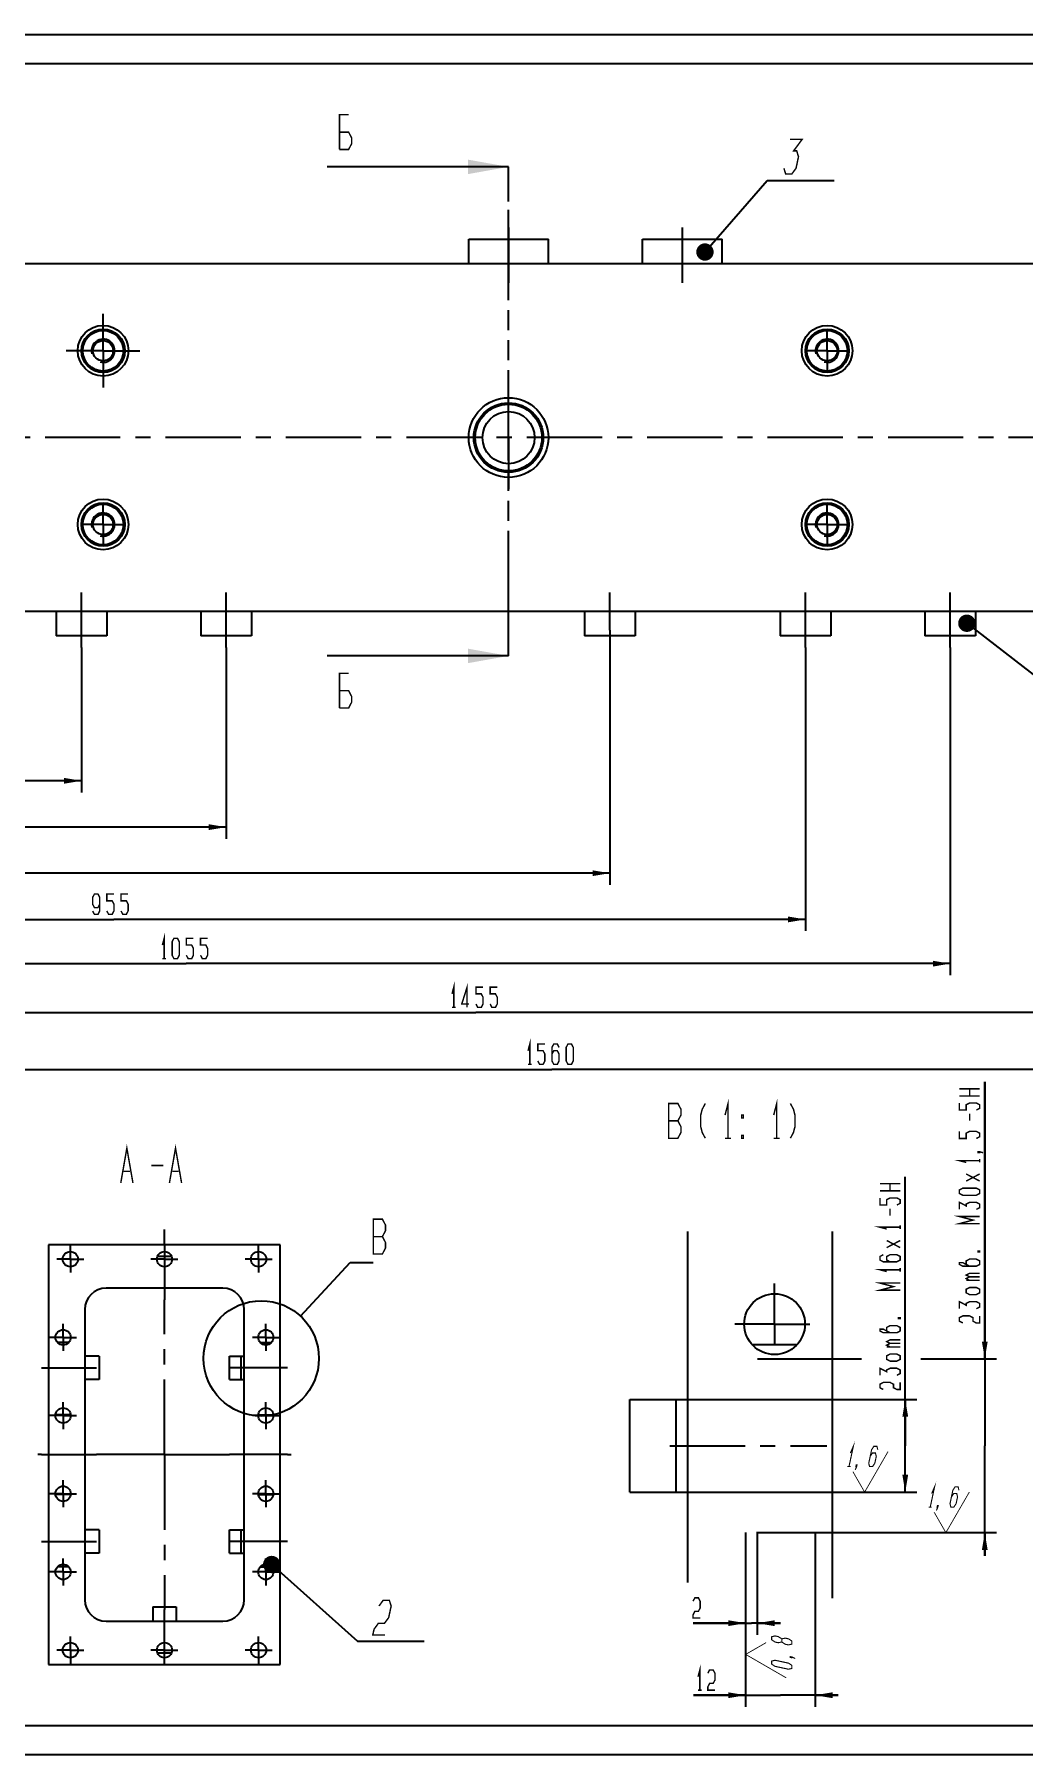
# Model space of a CAD drawing. Header units: millimetres. Extents: x 0 to 630, y 0 to 297.
# Drawn here: x 153 to 323.8, y 0 to 297 of the extents above; entities that cross this region are included whole.
import ezdxf

# ---------------------------------------------------------------- set-up
doc = ezdxf.new("R2010")
doc.units = ezdxf.units.MM
doc.header["$LTSCALE"] = 34.65
doc.linetypes.add('CENTER', pattern=[0.6, 0.375, -0.075, 0.075, -0.075])
doc.linetypes.add('PHANTOM', pattern=[0.8, 0.45, -0.05, 0.1, -0.05, 0.1, -0.05])
doc.layers.get('0').update_dxf_attribs({"linetype": 'CONTINUOUS'})
for name, color, linetype in [('ALL_AXIS', 7, 'CONTINUOUS'), ('ALL_DIMENSIONS', 7, 'CONTINUOUS'), ('ALL_SURF_FIN', 7, 'CONTINUOUS'), ('DEFAULT_3', 7, 'PHANTOM')]:
    doc.layers.add(name, color=color, linetype=linetype)
doc.styles.get("Standard").update_dxf_attribs({"font": 'txt', "width": 0.7})
doc.dimstyles.new('DIMSTYLE_10', dxfattribs={"dimtxt": 3.5, "dimasz": 3, "dimexe": 0.18, "dimexo": 0.0625, "dimgap": 0.09, "dimtad": 1, "dimdec": 5, "dimlfac": 4, "dimdsep": 46, "dimtxsty": 'STANDARD', "dimblk": '_FILLED', "dimblk1": '_FILLED', "dimblk2": '_FILLED', "dimcen": 0.09, "dimadec": 0, "dimazin": 0, "dimtp": 0.8, "dimtm": 0.8, "dimtfac": 1, "dimtdec": 5, "dimtofl": 0, "dimtmove": 0, "dimatfit": 3, "dimldrblk": '_FILLED', "dimfxl": 1, "dimtolj": 1, "dimarcsym": 0})
doc.dimstyles.new('DIMSTYLE_2', dxfattribs={"dimtxt": 3.5, "dimasz": 3, "dimexe": 0.18, "dimexo": 0.0625, "dimgap": 0.09, "dimtad": 1, "dimdsep": 46, "dimtxsty": 'STANDARD', "dimblk": '_FILLED', "dimblk1": '_FILLED', "dimblk2": '_FILLED', "dimcen": 0.09, "dimadec": 0, "dimazin": 0, "dimtp": 0.2, "dimtm": 0.2, "dimtfac": 1, "dimtofl": 0, "dimtmove": 0, "dimatfit": 3, "dimldrblk": '_FILLED', "dimfxl": 1, "dimtolj": 1, "dimarcsym": 0})
doc.dimstyles.new('DIMSTYLE_3', dxfattribs={"dimtxt": 3.5, "dimasz": 3, "dimexe": 0.18, "dimexo": 0.0625, "dimgap": 0.09, "dimtad": 1, "dimdsep": 46, "dimtxsty": 'STANDARD', "dimblk": '_FILLED', "dimblk1": '_FILLED', "dimblk2": '_FILLED', "dimcen": 0.09, "dimadec": 0, "dimazin": 0, "dimtp": 0.1, "dimtm": 0.1, "dimtfac": 1, "dimtofl": 0, "dimtmove": 0, "dimatfit": 3, "dimldrblk": '_FILLED', "dimfxl": 1, "dimtolj": 1, "dimarcsym": 0})
doc.dimstyles.new('DIMSTYLE_4', dxfattribs={"dimtxt": 3.5, "dimasz": 3, "dimexe": 0.18, "dimexo": 0.0625, "dimgap": 0.09, "dimtad": 1, "dimdec": 5, "dimdsep": 46, "dimtxsty": 'STANDARD', "dimblk": '_FILLED', "dimblk1": '_FILLED', "dimblk2": '_FILLED', "dimcen": 0.09, "dimadec": 0, "dimazin": 0, "dimtp": 0.2, "dimtm": 0.2, "dimtfac": 1, "dimtdec": 5, "dimtofl": 0, "dimtmove": 0, "dimatfit": 3, "dimldrblk": '_FILLED', "dimfxl": 1, "dimtolj": 1, "dimarcsym": 0})
doc.dimstyles.new('DIMSTYLE_5', dxfattribs={"dimtxt": 3.5, "dimasz": 3, "dimexe": 0.18, "dimexo": 0.0625, "dimgap": 0.09, "dimtad": 1, "dimdec": 5, "dimlfac": 4, "dimdsep": 46, "dimtxsty": 'STANDARD', "dimblk": '_FILLED', "dimblk1": '_FILLED', "dimblk2": '_FILLED', "dimcen": 0.09, "dimadec": 0, "dimazin": 0, "dimtp": 1.2, "dimtm": 1.2, "dimtfac": 1, "dimtdec": 5, "dimtofl": 0, "dimtmove": 0, "dimatfit": 3, "dimldrblk": '_FILLED', "dimfxl": 1, "dimtolj": 1, "dimarcsym": 0})
doc.dimstyles.get("Standard").update_dxf_attribs({"dimtxt": 3.5, "dimasz": 3, "dimexe": 0.18, "dimexo": 0.0625, "dimgap": 0.09, "dimtad": 1, "dimdec": 5, "dimdsep": 46, "dimtxsty": 'STANDARD', "dimblk": '_FILLED', "dimblk1": '_FILLED', "dimblk2": '_FILLED', "dimcen": 0.09, "dimadec": 0, "dimazin": 0, "dimtol": 1, "dimtp": 1e-05, "dimtm": 1e-05, "dimtfac": 1, "dimtdec": 5, "dimtofl": 0, "dimtmove": 0, "dimatfit": 3, "dimldrblk": '_FILLED', "dimfxl": 1, "dimtolj": 1, "dimarcsym": 0})

# ---------------------------------------------------------------- blocks, each defined once
blk = doc.blocks.new('_FILLED')
at = {"color": 0, "linetype": 'BYBLOCK'}
blk.add_solid([(0, 0), (-1, 0.167), (-1, -0.167)], dxfattribs=at)
blk = doc.blocks.new('*D1')
at = {"layer": 'ALL_DIMENSIONS', "color": 2, "linetype": 'CONTINUOUS'}
for p, q in [((317.08, 68.32), (317.08, 116.17)), ((317.08, 116.17), (317.08, 53.32)), ((277.86, 68.32), (295.81, 68.32)), ((306.02, 68.32), (319.08, 68.32)), ((317.08, 34.32), (317.08, 53.32)), ((277.65, 38.32), (319.08, 38.32)), ((317.08, 38.32), (317.08, 34.32))]:
    blk.add_line(p, q, dxfattribs=at)
at = {"layer": 'ALL_DIMENSIONS', "color": 2, "linetype": 'CONTINUOUS', "xscale": 3, "yscale": 3, "zscale": 3}
for p, rotation in [((317.08, 68.32), 270), ((317.08, 38.32), 90)]:
    blk.add_blockref('_FILLED', p, dxfattribs=dict(at, rotation=rotation))
blk = doc.blocks.new('SF4_BL2', base_point=(310.9, 42.27))
at = {"layer": 'ALL_SURF_FIN', "color": 2, "linetype": 'CONTINUOUS'}
for points, const_width in [([(307.9, 45.06), (308.41, 46.23), (307.66, 42.73)], 0.194), ([(310.36, 38.32), (314.41, 45.33)], 0.146), ([(312.61, 45.64), (312.47, 46.23), (311.95, 46.23), (311.56, 45.64), (311.07, 43.31), (311.21, 42.73), (311.73, 42.73), (312.12, 43.31), (312.37, 44.48), (312.23, 45.06), (311.7, 45.06), (311.32, 44.48)], 0.194), ([(307.4, 42.73), (307.92, 42.73)], 0.194), ([(310.36, 38.32), (308.33, 41.85)], 0.146), ([(308.97, 42.73), (308.84, 42.73), (308.91, 43.02), (309.04, 43.02), (308.97, 42.73), (308.72, 42.14)], 0.194)]:
    blk.add_lwpolyline(points, dxfattribs=dict(at, const_width=const_width))
blk = doc.blocks.new('*D2')
at = {"layer": 'ALL_DIMENSIONS', "color": 2, "linetype": 'CONTINUOUS'}
for p, q in [((275.79, 38.32), (275.79, 8.25)), ((287.79, 38.32), (287.79, 8.25)), ((275.79, 10.25), (266.82, 10.25)), ((266.82, 10.25), (281.79, 10.25)), ((291.79, 10.25), (281.79, 10.25)), ((287.79, 10.25), (291.79, 10.25))]:
    blk.add_line(p, q, dxfattribs=at)
at = {"layer": 'ALL_DIMENSIONS', "color": 2, "linetype": 'CONTINUOUS', "xscale": 3, "yscale": 3, "zscale": 3}
blk.add_blockref('_FILLED', (275.79, 10.25), dxfattribs=at)
at = {"layer": 'ALL_DIMENSIONS', "color": 2, "linetype": 'CONTINUOUS', "xscale": 3, "yscale": 3, "zscale": 3, "rotation": 180}
blk.add_blockref('_FILLED', (287.79, 10.25), dxfattribs=at)
blk = doc.blocks.new('SF5_BL3', base_point=(280.07, 16.87))
at = {"layer": 'ALL_SURF_FIN', "color": 2, "linetype": 'CONTINUOUS'}
for points, const_width in [([(275.79, 17.3), (279.32, 19.33)], 0.146), ([(282.03, 19.98), (281.44, 20.36), (280.86, 20.49), (280.28, 20.35), (280.28, 19.82), (280.86, 19.44), (281.44, 19.31), (282.03, 19.45)], 0.194), ([(283.78, 19.08), (283.78, 19.6), (283.19, 19.99), (282.61, 20.11), (282.03, 19.98), (282.03, 19.45), (282.61, 19.06), (283.19, 18.94), (283.78, 19.08)], 0.194), ([(275.79, 17.3), (282.8, 13.25)], 0.146), ([(283.78, 14.88), (283.19, 14.74), (280.86, 15.24), (280.28, 15.62), (280.28, 16.15), (280.86, 16.29), (283.19, 15.79), (283.78, 15.4), (283.78, 14.88)], 0.194), ([(283.78, 16.85), (283.78, 16.72), (283.48, 16.78), (283.48, 16.91), (283.78, 16.85), (284.36, 16.59)], 0.194)]:
    blk.add_lwpolyline(points, dxfattribs=dict(at, const_width=const_width))
blk = doc.blocks.new('*D3')
at = {"layer": 'ALL_DIMENSIONS', "color": 2, "linetype": 'CONTINUOUS'}
for p, q in [((275.79, 38.32), (275.79, 20.69)), ((277.79, 38.32), (277.79, 20.69)), ((275.79, 22.69), (266.72, 22.69)), ((266.72, 22.69), (276.79, 22.69)), ((281.79, 22.69), (276.79, 22.69)), ((277.79, 22.69), (281.79, 22.69))]:
    blk.add_line(p, q, dxfattribs=at)
at = {"layer": 'ALL_DIMENSIONS', "color": 2, "linetype": 'CONTINUOUS', "xscale": 3, "yscale": 3, "zscale": 3}
blk.add_blockref('_FILLED', (275.79, 22.69), dxfattribs=at)
at = {"layer": 'ALL_DIMENSIONS', "color": 2, "linetype": 'CONTINUOUS', "xscale": 3, "yscale": 3, "zscale": 3, "rotation": 180}
blk.add_blockref('_FILLED', (277.79, 22.69), dxfattribs=at)
blk = doc.blocks.new('*D4')
at = {"layer": 'ALL_DIMENSIONS', "color": 2, "linetype": 'CONTINUOUS'}
for p, q in [((303.35, 53.32), (303.35, 99.78)), ((265.49, 61.32), (305.35, 61.32)), ((303.35, 61.32), (303.35, 53.32)), ((303.35, 45.32), (303.35, 53.32)), ((265.75, 45.32), (305.35, 45.32))]:
    blk.add_line(p, q, dxfattribs=at)
at = {"layer": 'ALL_DIMENSIONS', "color": 2, "linetype": 'CONTINUOUS', "xscale": 3, "yscale": 3, "zscale": 3}
for p, rotation in [((303.35, 61.32), 90), ((303.35, 45.32), 270)]:
    blk.add_blockref('_FILLED', p, dxfattribs=dict(at, rotation=rotation))
blk = doc.blocks.new('SF3_BL4', base_point=(296.89, 49.27))
at = {"layer": 'ALL_SURF_FIN', "color": 2, "linetype": 'CONTINUOUS'}
for points, const_width in [([(293.88, 52.06), (294.39, 53.23), (293.64, 49.73)], 0.194), ([(296.34, 45.32), (300.39, 52.33)], 0.146), ([(298.6, 52.64), (298.46, 53.23), (297.93, 53.23), (297.55, 52.64), (297.05, 50.31), (297.19, 49.73), (297.71, 49.73), (298.1, 50.31), (298.35, 51.48), (298.21, 52.06), (297.68, 52.06), (297.3, 51.48)], 0.194), ([(293.38, 49.73), (293.91, 49.73)], 0.194), ([(296.34, 45.32), (294.31, 48.85)], 0.146), ([(294.96, 49.73), (294.83, 49.73), (294.89, 50.02), (295.02, 50.02), (294.96, 49.73), (294.7, 49.14)], 0.194)]:
    blk.add_lwpolyline(points, dxfattribs=dict(at, const_width=const_width))
blk = doc.blocks.new('*D5')
at = {"layer": 'ALL_DIMENSIONS', "color": 2, "linetype": 'CONTINUOUS'}
for p, q in [((47.36, 191.13), (47.36, 116.31)), ((437.36, 191.13), (437.36, 116.31)), ((47.36, 118.31), (242.36, 118.31)), ((437.36, 118.31), (242.36, 118.31))]:
    blk.add_line(p, q, dxfattribs=at)
at = {"layer": 'ALL_DIMENSIONS', "color": 2, "linetype": 'CONTINUOUS', "xscale": 3, "yscale": 3, "zscale": 3, "rotation": 180}
blk.add_blockref('_FILLED', (47.36, 118.31), dxfattribs=at)
at = {"layer": 'ALL_DIMENSIONS', "color": 2, "linetype": 'CONTINUOUS', "xscale": 3, "yscale": 3, "zscale": 3}
blk.add_blockref('_FILLED', (437.36, 118.31), dxfattribs=at)
blk = doc.blocks.new('*D17')
at = {"layer": 'ALL_DIMENSIONS', "color": 2, "linetype": 'CONTINUOUS'}
for p, q in [((47.36, 191.13), (47.36, 166.13)), ((161.11, 191.13), (161.11, 166.13)), ((47.36, 168.13), (104.23, 168.13)), ((161.11, 168.13), (104.23, 168.13))]:
    blk.add_line(p, q, dxfattribs=at)
at = {"layer": 'ALL_DIMENSIONS', "color": 2, "linetype": 'CONTINUOUS', "xscale": 3, "yscale": 3, "zscale": 3, "rotation": 180}
blk.add_blockref('_FILLED', (47.36, 168.13), dxfattribs=at)
at = {"layer": 'ALL_DIMENSIONS', "color": 2, "linetype": 'CONTINUOUS', "xscale": 3, "yscale": 3, "zscale": 3}
blk.add_blockref('_FILLED', (161.11, 168.13), dxfattribs=at)
blk = doc.blocks.new('*D18')
at = {"layer": 'ALL_DIMENSIONS', "color": 2, "linetype": 'CONTINUOUS'}
for p, q in [((47.36, 191.13), (47.36, 158.13)), ((186.11, 191.13), (186.11, 158.13)), ((47.36, 160.13), (116.73, 160.13)), ((186.11, 160.13), (116.73, 160.13))]:
    blk.add_line(p, q, dxfattribs=at)
at = {"layer": 'ALL_DIMENSIONS', "color": 2, "linetype": 'CONTINUOUS', "xscale": 3, "yscale": 3, "zscale": 3, "rotation": 180}
blk.add_blockref('_FILLED', (47.36, 160.13), dxfattribs=at)
at = {"layer": 'ALL_DIMENSIONS', "color": 2, "linetype": 'CONTINUOUS', "xscale": 3, "yscale": 3, "zscale": 3}
blk.add_blockref('_FILLED', (186.11, 160.13), dxfattribs=at)
blk = doc.blocks.new('*D20')
at = {"layer": 'ALL_DIMENSIONS', "color": 2, "linetype": 'CONTINUOUS'}
for p, q in [((252.36, 194.13), (252.36, 150.18)), ((47.36, 191.13), (47.36, 150.18)), ((47.36, 152.18), (149.86, 152.18)), ((252.36, 152.18), (149.86, 152.18))]:
    blk.add_line(p, q, dxfattribs=at)
at = {"layer": 'ALL_DIMENSIONS', "color": 2, "linetype": 'CONTINUOUS', "xscale": 3, "yscale": 3, "zscale": 3, "rotation": 180}
blk.add_blockref('_FILLED', (47.36, 152.18), dxfattribs=at)
at = {"layer": 'ALL_DIMENSIONS', "color": 2, "linetype": 'CONTINUOUS', "xscale": 3, "yscale": 3, "zscale": 3}
blk.add_blockref('_FILLED', (252.36, 152.18), dxfattribs=at)
blk = doc.blocks.new('*D21')
at = {"layer": 'ALL_DIMENSIONS', "color": 2, "linetype": 'CONTINUOUS'}
for p, q in [((47.36, 191.13), (47.36, 142.2)), ((286.11, 191.13), (286.11, 142.2)), ((47.36, 144.2), (166.73, 144.2)), ((286.11, 144.2), (166.73, 144.2))]:
    blk.add_line(p, q, dxfattribs=at)
at = {"layer": 'ALL_DIMENSIONS', "color": 2, "linetype": 'CONTINUOUS', "xscale": 3, "yscale": 3, "zscale": 3, "rotation": 180}
blk.add_blockref('_FILLED', (47.36, 144.2), dxfattribs=at)
at = {"layer": 'ALL_DIMENSIONS', "color": 2, "linetype": 'CONTINUOUS', "xscale": 3, "yscale": 3, "zscale": 3}
blk.add_blockref('_FILLED', (286.11, 144.2), dxfattribs=at)
blk = doc.blocks.new('*D22')
at = {"layer": 'ALL_DIMENSIONS', "color": 2, "linetype": 'CONTINUOUS'}
for p, q in [((47.36, 191.13), (47.36, 134.56)), ((311.11, 191.13), (311.11, 134.56)), ((47.36, 136.56), (179.23, 136.56)), ((311.11, 136.56), (179.23, 136.56))]:
    blk.add_line(p, q, dxfattribs=at)
at = {"layer": 'ALL_DIMENSIONS', "color": 2, "linetype": 'CONTINUOUS', "xscale": 3, "yscale": 3, "zscale": 3, "rotation": 180}
blk.add_blockref('_FILLED', (47.36, 136.56), dxfattribs=at)
at = {"layer": 'ALL_DIMENSIONS', "color": 2, "linetype": 'CONTINUOUS', "xscale": 3, "yscale": 3, "zscale": 3}
blk.add_blockref('_FILLED', (311.11, 136.56), dxfattribs=at)
blk = doc.blocks.new('*D23')
at = {"layer": 'ALL_DIMENSIONS', "color": 2, "linetype": 'CONTINUOUS'}
for p, q in [((47.36, 191.13), (47.36, 126.13)), ((411.11, 191.13), (411.11, 126.13)), ((47.36, 128.13), (229.23, 128.13)), ((411.11, 128.13), (229.23, 128.13))]:
    blk.add_line(p, q, dxfattribs=at)
at = {"layer": 'ALL_DIMENSIONS', "color": 2, "linetype": 'CONTINUOUS', "xscale": 3, "yscale": 3, "zscale": 3, "rotation": 180}
blk.add_blockref('_FILLED', (47.36, 128.13), dxfattribs=at)
at = {"layer": 'ALL_DIMENSIONS', "color": 2, "linetype": 'CONTINUOUS', "xscale": 3, "yscale": 3, "zscale": 3}
blk.add_blockref('_FILLED', (411.11, 128.13), dxfattribs=at)
blk = doc.blocks.new('BALLOON2001_BL12', base_point=(285.3, 275.34))
at = {"color": 2, "linetype": 'CONTINUOUS'}
blk.add_line((279.53, 271.8), (291.06, 271.8), dxfattribs=at)
at = {"color": 2, "linetype": 'CONTINUOUS', "const_width": 0.25}
blk.add_lwpolyline([(283.46, 278.89), (285.56, 278.89), (284.08, 276.89), (284.61, 276.89), (284.92, 275.89), (284.5, 273.89), (283.76, 272.89), (282.71, 272.89), (282.4, 273.89)], dxfattribs=at)
blk = doc.blocks.new('BALLOON2001_BL14', base_point=(214.55, 23.1))
at = {"color": 2, "linetype": 'CONTINUOUS'}
blk.add_line((208.78, 19.56), (220.31, 19.56), dxfattribs=at)
at = {"color": 2, "linetype": 'CONTINUOUS', "const_width": 0.25}
blk.add_lwpolyline([(212.5, 25.65), (213.23, 26.65), (214.28, 26.65), (214.6, 25.65), (214.17, 23.65), (213.43, 22.65), (212.38, 22.65), (211.65, 21.65), (211.43, 20.65), (213.53, 20.65)], dxfattribs=at)

msp = doc.modelspace()

# ---------------------------------------------------------------- linework, layer by layer
at = {"color": 7, "linetype": 'CONTINUOUS'}
for p, q in [((0, 297), (630, 297)), ((20, 292), (625, 292)), ((234.8597159, 274.1287857), (209.5724079, 274.1287857)), ((434.8597159, 257.3845562), (49.8597159, 257.3845562)), ((434.8597159, 197.3845562), (49.8597159, 197.3845562)), ((234.8597159, 189.6927374), (209.5724079, 189.6927374)), ((265.7905783, 29.7079186), (265.7905783, 90.3388907)), ((290.7905783, 27.0194748), (290.7905783, 90.3140377)), ((155.4601285, 88.0381335), (155.4601285, 15.5381335)), ((195.4601285, 88.0381335), (155.4601285, 88.0381335)), ((195.4601285, 15.5381335), (195.4601285, 88.0381335)), ((185.5101285, 80.5381335), (165.4101285, 80.5381335)), ((161.7101285, 76.8381335), (161.7101285, 26.7381335)), ((189.2101285, 26.7381335), (189.2101285, 76.8381335)), ((164.2101285, 68.7881335), (164.2101285, 64.7881335)), ((186.7101285, 64.7881335), (186.7101285, 68.7881335)), ((188.7101285, 64.7881335), (188.7101285, 68.7881335)), ((255.7905783, 45.319576), (255.7905783, 61.319576)), ((263.7905783, 45.319576), (263.7905783, 61.319576)), ((164.2101285, 38.7881335), (164.2101285, 34.7881335)), ((186.7101285, 34.7881335), (186.7101285, 38.7881335)), ((188.7101285, 34.7881335), (188.7101285, 38.7881335)), ((173.4601285, 25.5381335), (177.4601285, 25.5381335)), ((165.4101285, 23.0381335), (185.5101285, 23.0381335)), ((155.4601285, 15.5381335), (195.4601285, 15.5381335)), ((20, 5), (625, 5)), ((0, 0), (630, 0))]:
    msp.add_line(p, q, dxfattribs=at)
at = {"color": 5, "linetype": 'CONTINUOUS'}
for p, q in [((209.5724079, 274.1287857), (203.5724079, 274.1287857)), ((209.5724079, 189.6927374), (203.5724079, 189.6927374))]:
    msp.add_line(p, q, dxfattribs=at)
at = {"color": 2, "linetype": 'CONTINUOUS'}
for p, q in [((164.2101285, 68.7881335), (161.7101285, 68.7881335)), ((186.7101285, 68.7881335), (189.2101285, 68.7881335)), ((164.2101285, 64.7881335), (161.7101285, 64.7881335)), ((186.7101285, 64.7881335), (189.2101285, 64.7881335)), ((255.7905783, 61.319576), (265.7905783, 61.319576)), ((255.7905783, 45.319576), (265.7905783, 45.319576)), ((164.2101285, 38.7881335), (161.7101285, 38.7881335)), ((186.7101285, 38.7881335), (189.2101285, 38.7881335)), ((164.2101285, 34.7881335), (161.7101285, 34.7881335)), ((186.7101285, 34.7881335), (189.2101285, 34.7881335)), ((173.4601285, 25.5381335), (173.4601285, 23.0381335)), ((177.4601285, 25.5381335), (177.4601285, 23.0381335))]:
    msp.add_line(p, q, dxfattribs=at)
at = {"color": 7, "linetype": 'CONTINUOUS', "const_width": 0.25}
for points in [[(205.6724094, 277.1287811), (205.6724094, 283.1287775), (207.2474094, 283.1287775)], [(205.6724094, 277.1287811), (207.2474094, 277.1287811), (207.7724158, 278.1287677), (207.7724158, 279.1287927), (207.2474094, 280.1287793), (205.6724094, 280.1287793)], [(205.6724094, 180.6927347), (205.6724094, 186.692731), (207.2474094, 186.692731)], [(205.6724094, 180.6927347), (207.2474094, 180.6927347), (207.7724158, 181.6927405), (207.7724158, 182.6927463), (207.2474094, 183.6927328), (205.6724094, 183.6927328)]]:
    msp.add_lwpolyline(points, dxfattribs=at)
at = {"color": 2, "linetype": 'CONTINUOUS', "const_width": 0.25}
for points in [[(272.2352316, 110.4169345), (272.760238, 112.4169269), (272.760238, 106.4169305)], [(280.635238, 110.4169345), (281.1602444, 112.4169269), (281.1602444, 106.4169305)], [(262.522738, 106.4169305), (264.097738, 106.4169305), (264.6227444, 107.4169363), (264.6227444, 108.4169229), (264.097738, 109.4169287), (264.6227444, 110.4169345), (264.6227444, 111.4169211), (264.097738, 112.4169269), (262.522738, 112.4169269), (262.522738, 106.4169305)], [(268.822738, 112.4169269), (268.2977316, 111.4169211), (268.035238, 110.4169345), (268.035238, 108.4169229), (268.2977316, 107.4169363), (268.822738, 106.4169305)], [(275.3852316, 109.916922), (275.122738, 109.916922), (275.122738, 110.4169345), (275.3852316, 110.4169345), (275.3852316, 109.916922)], [(283.5227444, 112.4169269), (284.0477316, 111.4169211), (284.3102444, 110.4169345), (284.3102444, 108.4169229), (284.0477316, 107.4169363), (283.5227444, 106.4169305)], [(262.522738, 109.4169287), (264.097738, 109.4169287)], [(275.3852316, 106.4169305), (275.122738, 106.4169305), (275.122738, 106.9169238), (275.3852316, 106.9169238), (275.3852316, 106.4169305)], [(167.9164948, 98.7014877), (168.9664883, 104.7014841), (170.0164819, 98.7014877)], [(176.3164819, 98.7014877), (177.3664948, 104.7014841), (178.4164883, 98.7014877)], [(272.2352316, 106.4169305), (273.2852444, 106.4169305)], [(280.635238, 106.4169305), (281.6852316, 106.4169305)], [(173.1664819, 101.7014859), (175.2664883, 101.7014859)], [(168.4414819, 100.7014993), (169.4914948, 100.7014993)], [(176.8414883, 100.7014993), (177.8914819, 100.7014993)], [(211.50983, 86.4402896), (213.08483, 86.4402896), (213.6098172, 87.4402762), (213.6098172, 88.440282), (213.08483, 89.4402878), (213.6098172, 90.4402744), (213.6098172, 91.4402802), (213.08483, 92.4402859), (211.50983, 92.4402859), (211.50983, 86.4402896)], [(211.50983, 89.4402878), (213.08483, 89.4402878)]]:
    msp.add_lwpolyline(points, dxfattribs=at)
at = {"color": 7, "linetype": 'CONTINUOUS'}
for centre, radius in [((164.8597159, 242.3845562), 3.75), ((164.8597159, 242.3845562), 3.5), ((164.8597159, 242.3845562), 1.75), ((289.8597159, 242.3845562), 3.75), ((289.8597159, 242.3845562), 3.5), ((289.8597159, 242.3845562), 1.75), ((234.8597159, 227.3845562), 6), ((234.8597159, 227.3845562), 5.75), ((234.8597159, 227.3845562), 4.5), ((164.8597159, 212.3845562), 3.75), ((164.8597159, 212.3845562), 3.5), ((164.8597159, 212.3845562), 1.75), ((289.8597159, 212.3845562), 3.75), ((289.8597159, 212.3845562), 3.5), ((289.8597159, 212.3845562), 1.75), ((159.2101285, 85.5381335), 1.3125), ((175.4601285, 85.5381335), 1.3125), ((191.7101285, 85.5381335), 1.3125), ((280.7905783, 74.319576), 5.25), ((157.9601285, 72.0381335), 1.3125), ((192.9601285, 72.0381335), 1.3125), ((157.9601285, 58.5381335), 1.3125), ((192.9601285, 58.5381335), 1.3125), ((157.9601285, 45.0381335), 1.3125), ((192.9601285, 45.0381335), 1.3125), ((157.9601285, 31.5381335), 1.3125), ((192.9601285, 31.5381335), 1.3125), ((159.2101285, 18.0381335), 1.3125), ((175.4601285, 18.0381335), 1.3125), ((191.7101285, 18.0381335), 1.3125)]:
    msp.add_circle(centre, radius, dxfattribs=at)
at = {"color": 2, "linetype": 'CONTINUOUS'}
msp.add_circle((192.169598, 68.4018939), 9.9549301, dxfattribs=at)
for centre in [(164.8597159, 242.3845562), (289.8597159, 242.3845562), (164.8597159, 212.3845562), (289.8597159, 212.3845562)]:
    msp.add_arc(centre, 2, 255, 195, dxfattribs=at)
at = {"color": 7, "linetype": 'CONTINUOUS'}
for centre, start, end in [((165.4101285, 76.8381335), 90, 180), ((185.5101285, 76.8381335), 0, 90), ((165.4101285, 26.7381335), 180, 270), ((185.5101285, 26.7381335), 270, 360)]:
    msp.add_arc(centre, 3.7, start, end, dxfattribs=at)
for points in [[(234.8597159, 274.1287857), (227.8597159, 272.8787857), (227.8597159, 275.3787857)], [(234.8597159, 189.6927374), (227.8597159, 188.4427374), (227.8597159, 190.9427374)]]:
    msp.add_solid(points, dxfattribs=at)
at = {"layer": 'ALL_AXIS', "color": 7, "linetype": 'CONTINUOUS'}
for p, q in [((227.9847159, 257.3845562), (227.9847159, 261.6345562)), ((227.9847159, 261.6345562), (241.7347159, 261.6345562)), ((241.7347159, 257.3845562), (241.7347159, 261.6345562)), ((257.9847159, 257.3845562), (257.9847159, 261.6345562)), ((257.9847159, 261.6345562), (271.7347159, 261.6345562)), ((271.7347159, 257.3845562), (271.7347159, 261.6345562)), ((156.7347159, 197.3845562), (156.7347159, 193.1345562)), ((165.4847159, 197.3845562), (165.4847159, 193.1345562)), ((181.7347159, 197.3845562), (181.7347159, 193.1345562)), ((190.4847159, 197.3845562), (190.4847159, 193.1345562)), ((247.9847159, 197.3845562), (247.9847159, 193.1345562)), ((256.7347159, 197.3845562), (256.7347159, 193.1345562)), ((281.7347159, 197.3845562), (281.7347159, 193.1345562)), ((290.4847159, 197.3845562), (290.4847159, 193.1345562)), ((306.7347159, 197.3845562), (306.7347159, 193.1345562)), ((315.4847159, 197.3845562), (315.4847159, 193.1345562)), ((165.4847159, 193.1345562), (156.7347159, 193.1345562)), ((190.4847159, 193.1345562), (181.7347159, 193.1345562)), ((256.7347159, 193.1345562), (247.9847159, 193.1345562)), ((290.4847159, 193.1345562), (281.7347159, 193.1345562)), ((315.4847159, 193.1345562), (306.7347159, 193.1345562)), ((174.2495264, 86.0381335), (176.6707305, 86.0381335)), ((158.9363015, 71.1631335), (156.9839554, 71.1631335)), ((191.9839554, 71.1631335), (193.9363015, 71.1631335)), ((276.8858859, 70.819576), (284.6952707, 70.819576)), ((159.2634639, 58.6631335), (156.656793, 58.6631335)), ((191.656793, 58.6631335), (194.2634639, 58.6631335)), ((159.2634639, 44.9131335), (156.656793, 44.9131335)), ((191.656793, 44.9131335), (194.2634639, 44.9131335)), ((158.9363015, 32.4131335), (156.9839554, 32.4131335)), ((191.9839554, 32.4131335), (193.9363015, 32.4131335)), ((176.6707305, 17.5381335), (174.2495264, 17.5381335))]:
    msp.add_line(p, q, dxfattribs=at)
at = {"layer": 'ALL_AXIS', "color": 7, "linetype": 'CENTER'}
for p, q in [((234.8597159, 263.6345562), (234.8597159, 254.1345562)), ((264.8597159, 263.6345562), (264.8597159, 254.1345562)), ((164.8597159, 248.1345562), (164.8597159, 248.7595562)), ((164.8597159, 246.1345562), (164.8597159, 248.1345562)), ((164.8597159, 245.3845562), (164.8597159, 246.1345562)), ((164.8597159, 242.3845562), (164.8597159, 245.3845562)), ((289.8597159, 245.3845562), (289.8597159, 246.1345562)), ((289.8597159, 242.3845562), (289.8597159, 245.3845562)), ((159.1097159, 242.3845562), (158.4847159, 242.3845562)), ((161.1097159, 242.3845562), (159.1097159, 242.3845562)), ((161.8597159, 242.3845562), (161.1097159, 242.3845562)), ((164.8597159, 242.3845562), (161.8597159, 242.3845562)), ((164.8597159, 242.3845562), (164.8597159, 236.6345562)), ((164.8597159, 242.3845562), (170.6097159, 242.3845562)), ((170.6097159, 242.3845562), (171.2347159, 242.3845562)), ((286.8597159, 242.3845562), (286.1097159, 242.3845562)), ((289.8597159, 242.3845562), (286.8597159, 242.3845562)), ((289.8597159, 242.3845562), (293.6097159, 242.3845562)), ((289.8597159, 242.3845562), (289.8597159, 238.6345562)), ((164.8597159, 236.6345562), (164.8597159, 236.0095562)), ((234.8597159, 235.3845562), (234.8597159, 236.2595562)), ((234.8597159, 230.3845562), (234.8597159, 235.3845562)), ((234.8597159, 227.3845562), (234.8597159, 230.3845562)), ((438.1097159, 227.3845562), (46.6097159, 227.3845562)), ((234.8597159, 227.3845562), (234.8597159, 219.3845562)), ((234.8597159, 219.3845562), (234.8597159, 218.5095562)), ((164.8597159, 215.3845562), (164.8597159, 216.1345562)), ((164.8597159, 212.3845562), (164.8597159, 215.3845562)), ((289.8597159, 215.3845562), (289.8597159, 216.1345562)), ((289.8597159, 212.3845562), (289.8597159, 215.3845562)), ((161.8597159, 212.3845562), (161.1097159, 212.3845562)), ((164.8597159, 212.3845562), (161.8597159, 212.3845562)), ((164.8597159, 212.3845562), (164.8597159, 208.6345562)), ((164.8597159, 212.3845562), (168.6097159, 212.3845562)), ((286.8597159, 212.3845562), (286.1097159, 212.3845562)), ((289.8597159, 212.3845562), (286.8597159, 212.3845562)), ((289.8597159, 212.3845562), (293.6097159, 212.3845562)), ((289.8597159, 212.3845562), (289.8597159, 208.6345562)), ((161.1097159, 191.1345562), (161.1097159, 200.6345562)), ((186.1097159, 191.1345562), (186.1097159, 200.6345562)), ((252.3597159, 194.1345562), (252.3597159, 200.6345562)), ((286.1097159, 191.1345562), (286.1097159, 200.6345562)), ((311.1097159, 191.1345562), (311.1097159, 200.6345562)), ((175.4601285, 88.0381335), (175.4601285, 90.6378961)), ((159.2101285, 85.5381335), (159.2101285, 87.8662585)), ((175.4601285, 88.0381335), (175.4601285, 78.5381335)), ((191.7101285, 85.5381335), (191.7101285, 87.8662585)), ((159.2101285, 85.5381335), (156.8820035, 85.5381335)), ((159.2101285, 85.5381335), (159.2101285, 83.2100085)), ((159.2101285, 85.5381335), (161.5382535, 85.5381335)), ((175.4601285, 85.5381335), (173.1320035, 85.5381335)), ((175.4601285, 85.5381335), (177.7882535, 85.5381335)), ((191.7101285, 85.5381335), (189.3820035, 85.5381335)), ((191.7101285, 85.5381335), (191.7101285, 83.2100085)), ((191.7101285, 85.5381335), (194.0382535, 85.5381335)), ((280.7905783, 74.319576), (280.7905783, 81.3194334)), ((175.4601285, 51.7881335), (175.4601285, 78.5381335)), ((157.9601285, 72.0381335), (157.9601285, 74.3662585)), ((192.9601285, 72.0381335), (192.9601285, 74.3662585)), ((280.7905783, 74.319576), (273.9414736, 74.319576)), ((280.7905783, 74.319576), (280.7905783, 70.7538215)), ((280.7905783, 74.319576), (286.9034098, 74.319576)), ((157.9601285, 72.0381335), (155.6320035, 72.0381335)), ((157.9601285, 72.0381335), (157.9601285, 69.7100085)), ((157.9601285, 72.0381335), (160.2882535, 72.0381335)), ((192.9601285, 72.0381335), (190.6320035, 72.0381335)), ((192.9601285, 72.0381335), (192.9601285, 69.7100085)), ((192.9601285, 72.0381335), (195.2882535, 72.0381335)), ((154.2101285, 66.7881335), (163.7101285, 66.7881335)), ((196.7101285, 66.7881335), (186.7101285, 66.7881335)), ((157.9601285, 58.5381335), (157.9601285, 60.8662585)), ((192.9601285, 58.5381335), (192.9601285, 60.8662585)), ((157.9601285, 58.5381335), (155.6320035, 58.5381335)), ((157.9601285, 58.5381335), (157.9601285, 56.2100085)), ((157.9601285, 58.5381335), (160.2882535, 58.5381335)), ((192.9601285, 58.5381335), (190.6320035, 58.5381335)), ((192.9601285, 58.5381335), (195.2882535, 58.5381335)), ((192.9601285, 58.5381335), (192.9601285, 56.2100085)), ((154.2101285, 51.7881335), (153.5771376, 51.7881335)), ((154.2101285, 51.7881335), (163.7101285, 51.7881335)), ((175.4601285, 51.7881335), (163.7101285, 51.7881335)), ((175.4601285, 51.7881335), (175.4601285, 25.0381335)), ((175.4601285, 51.7881335), (186.7101285, 51.7881335)), ((196.7101285, 51.7881335), (186.7101285, 51.7881335)), ((196.7101285, 51.7881335), (197.3168645, 51.7881335)), ((262.7223187, 53.319576), (289.7905783, 53.319576)), ((157.9601285, 45.0381335), (155.6320035, 45.0381335)), ((157.9601285, 45.0381335), (157.9601285, 47.3662585)), ((157.9601285, 45.0381335), (157.9601285, 42.7100085)), ((157.9601285, 45.0381335), (160.2882535, 45.0381335)), ((192.9601285, 45.0381335), (190.6320035, 45.0381335)), ((192.9601285, 45.0381335), (192.9601285, 47.3662585)), ((192.9601285, 45.0381335), (195.2882535, 45.0381335)), ((192.9601285, 45.0381335), (192.9601285, 42.7100085)), ((154.2101285, 36.7881335), (163.7101285, 36.7881335)), ((196.7101285, 36.7881335), (186.7101285, 36.7881335)), ((157.9601285, 31.5381335), (157.9601285, 33.8662585)), ((192.9601285, 31.5381335), (192.9601285, 33.8662585)), ((157.9601285, 31.5381335), (155.6320035, 31.5381335)), ((157.9601285, 31.5381335), (160.2882535, 31.5381335)), ((157.9601285, 31.5381335), (157.9601285, 29.2100085)), ((192.9601285, 31.5381335), (190.6320035, 31.5381335)), ((192.9601285, 31.5381335), (195.2882535, 31.5381335)), ((192.9601285, 31.5381335), (192.9601285, 29.2100085)), ((175.4601285, 15.5381335), (175.4601285, 25.0381335)), ((159.2101285, 18.0381335), (156.8820035, 18.0381335)), ((159.2101285, 18.0381335), (159.2101285, 20.3662585)), ((159.2101285, 18.0381335), (161.5382535, 18.0381335)), ((159.2101285, 18.0381335), (159.2101285, 15.7100085)), ((175.4601285, 18.0381335), (173.1320035, 18.0381335)), ((175.4601285, 18.0381335), (177.7882535, 18.0381335)), ((191.7101285, 18.0381335), (189.3820035, 18.0381335)), ((191.7101285, 18.0381335), (191.7101285, 20.3662585)), ((191.7101285, 18.0381335), (194.0382535, 18.0381335)), ((191.7101285, 18.0381335), (191.7101285, 15.7100085))]:
    msp.add_line(p, q, dxfattribs=at)
at = {"layer": 'ALL_AXIS', "color": 7, "linetype": 'CONTINUOUS'}
for centre, radius in [((164.8597159, 242.3845562), 4.375), ((289.8597159, 242.3845562), 4.375), ((234.8597159, 227.3845562), 6.875), ((164.8597159, 212.3845562), 4.375), ((289.8597159, 212.3845562), 4.375)]:
    msp.add_circle(centre, radius, dxfattribs=at)
at = {"layer": 'ALL_DIMENSIONS', "color": 2, "linetype": 'CONTINUOUS', "const_width": 0.25}
for points in [[(163.0597192, 145.6605203), (163.3659714, 145.077182), (163.9784564, 145.077182), (164.2847086, 145.6605203), (164.2847086, 147.9938544), (163.9784564, 148.5771735), (163.3659714, 148.5771735), (163.0597192, 147.9938544), (163.0597192, 146.8271777), (163.3659714, 146.2438394), (163.9784564, 146.2438394), (164.2847086, 146.8271777)], [(165.5097171, 145.6605203), (165.8159692, 145.077182), (166.4284735, 145.077182), (166.7347064, 145.6605203), (166.7347064, 146.8271777), (166.4284735, 147.4105161), (165.5097171, 147.4105161), (165.5097171, 148.5771735), (166.7347064, 148.5771735)], [(167.959715, 145.6605203), (168.2659671, 145.077182), (168.8784714, 145.077182), (169.1847235, 145.6605203), (169.1847235, 146.8271777), (168.8784714, 147.4105161), (167.959715, 147.4105161), (167.959715, 148.5771735), (169.1847235, 148.5771735)], [(175.1003366, 139.7650946), (175.4065887, 140.9317712), (175.4065887, 137.4317798)], [(177.0909659, 137.4317798), (176.7847137, 138.0150989), (176.7847137, 140.3484329), (177.0909659, 140.9317712), (177.7034702, 140.9317712), (178.0097223, 140.3484329), (178.0097223, 138.0150989), (177.7034702, 137.4317798), (177.0909659, 137.4317798)], [(179.2347116, 138.0150989), (179.5409637, 137.4317798), (180.153468, 137.4317798), (180.4597202, 138.0150989), (180.4597202, 139.1817755), (180.153468, 139.7650946), (179.2347116, 139.7650946), (179.2347116, 140.9317712), (180.4597202, 140.9317712)], [(181.6847095, 138.0150989), (181.9909616, 137.4317798), (182.6034659, 137.4317798), (182.909718, 138.0150989), (182.909718, 139.1817755), (182.6034659, 139.7650946), (181.6847095, 139.7650946), (181.6847095, 140.9317712), (182.909718, 140.9317712)], [(175.1003366, 137.4317798), (175.7128409, 137.4317798)], [(225.1003381, 131.3428821), (225.4065903, 132.5095587), (225.4065903, 129.009548)], [(227.7034717, 129.009548), (227.7034717, 132.5095587), (226.7847153, 129.5928864), (228.0097238, 129.5928864)], [(229.2347131, 129.5928864), (229.5409653, 129.009548), (230.1534695, 129.009548), (230.4597217, 129.5928864), (230.4597217, 130.759563), (230.1534695, 131.3428821), (229.2347131, 131.3428821), (229.2347131, 132.5095587), (230.4597217, 132.5095587)], [(231.684711, 129.5928864), (231.9909631, 129.009548), (232.6034674, 129.009548), (232.9097195, 129.5928864), (232.9097195, 130.759563), (232.6034674, 131.3428821), (231.684711, 131.3428821), (231.684711, 132.5095587), (232.9097195, 132.5095587)], [(225.1003381, 129.009548), (225.7128424, 129.009548)], [(238.2253445, 121.5185312), (238.5315967, 122.6852078), (238.5315967, 119.1851971)], [(239.9097217, 119.7685355), (240.2159738, 119.1851971), (240.8284589, 119.1851971), (241.134711, 119.7685355), (241.134711, 120.9352121), (240.8284589, 121.5185312), (239.9097217, 121.5185312), (239.9097217, 122.6852078), (241.134711, 122.6852078)], [(243.5847089, 122.1018695), (243.2784567, 122.6852078), (242.6659717, 122.6852078), (242.3597195, 122.1018695), (242.3597195, 119.7685355), (242.6659717, 119.1851971), (243.2784567, 119.1851971), (243.5847089, 119.7685355), (243.5847089, 120.9352121), (243.2784567, 121.5185312), (242.6659717, 121.5185312), (242.3597195, 120.9352121)], [(245.1159695, 119.1851971), (244.8097174, 119.7685355), (244.8097174, 122.1018695), (245.1159695, 122.6852078), (245.7284738, 122.6852078), (246.0347067, 122.1018695), (246.0347067, 119.7685355), (245.7284738, 119.1851971), (245.1159695, 119.1851971)], [(238.2253445, 119.1851971), (238.8378488, 119.1851971)], [(312.7015421, 114.9489816), (316.2015527, 114.9489816)], [(316.2015527, 113.7239923), (312.7015421, 113.7239923)], [(314.451557, 113.7239923), (314.451557, 114.9489816)], [(315.6182144, 111.2739752), (316.2015527, 111.5802274), (316.2015527, 112.1927316), (315.6182144, 112.4989838), (314.451557, 112.4989838), (313.8682187, 112.1927316), (313.8682187, 111.2739752), (312.7015421, 111.2739752), (312.7015421, 112.4989838)], [(314.451557, 109.4364816), (314.451557, 110.6614902)], [(315.6182144, 106.3739795), (316.2015527, 106.6802316), (316.2015527, 107.2927359), (315.6182144, 107.598988), (314.451557, 107.598988), (313.8682187, 107.2927359), (313.8682187, 106.3739795), (312.7015421, 106.3739795), (312.7015421, 107.598988)], [(316.2015527, 104.0771173), (316.2015527, 103.9239816), (315.909874, 103.9239816), (315.909874, 104.0771173), (316.2015527, 104.0771173), (316.7848911, 103.9239816)], [(313.8682187, 102.2396045), (312.7015421, 102.5458566), (316.2015527, 102.5458566)], [(316.2015527, 102.2396045), (316.2015527, 102.8521088)], [(298.9784125, 98.5592148), (302.4784232, 98.5592148)], [(300.7284082, 97.3342255), (300.7284082, 98.5592148)], [(313.8682187, 99.0239859), (316.2015527, 100.2489752)], [(316.2015527, 99.0239859), (313.8682187, 100.2489752)], [(302.4784232, 97.3342255), (298.9784125, 97.3342255)], [(301.8950848, 94.8842276), (302.4784232, 95.1904797), (302.4784232, 95.8029648), (301.8950848, 96.1092169), (300.7284082, 96.1092169), (300.1450891, 95.8029648), (300.1450891, 94.8842276), (298.9784125, 94.8842276), (298.9784125, 96.1092169)], [(316.2015527, 96.8802402), (315.6182144, 96.573988), (313.2848804, 96.573988), (312.7015421, 96.8802402), (312.7015421, 97.4927252), (313.2848804, 97.7989774), (315.6182144, 97.7989774), (316.2015527, 97.4927252), (316.2015527, 96.8802402)], [(312.7015421, 94.1239902), (312.7015421, 95.3489795), (313.8682187, 94.7364752), (313.8682187, 95.0427274), (314.451557, 95.3489795), (315.6182144, 95.3489795), (316.2015527, 95.0427274), (316.2015527, 94.4302423), (315.6182144, 94.1239902)], [(300.7284082, 93.0467148), (300.7284082, 94.2717233)], [(316.2015527, 91.6739923), (312.7015421, 91.6739923), (315.0348761, 92.2864774), (312.7015421, 92.8989816), (316.2015527, 92.8989816)], [(300.1450891, 90.7498526), (298.9784125, 91.0561047), (302.4784232, 91.0561047)], [(302.4784232, 90.7498526), (302.4784232, 91.3623376)], [(299.5617508, 86.3092255), (298.9784125, 86.0029733), (298.9784125, 85.3904691), (299.5617508, 85.0842169), (301.8950848, 85.0842169), (302.4784232, 85.3904691), (302.4784232, 86.0029733), (301.8950848, 86.3092255), (300.7284082, 86.3092255), (300.1450891, 86.0029733), (300.1450891, 85.3904691), (300.7284082, 85.0842169)], [(300.1450891, 87.5342148), (302.4784232, 88.7592233)], [(302.4784232, 87.5342148), (300.1450891, 88.7592233)], [(316.2015527, 86.927113), (316.2015527, 86.7739774), (315.909874, 86.7739774), (315.909874, 86.927113), (316.2015527, 86.927113)], [(300.1450891, 83.3998398), (298.9784125, 83.7060919), (302.4784232, 83.7060919)], [(302.4784232, 83.3998398), (302.4784232, 84.0123441)], [(314.451557, 84.3239795), (313.2848804, 84.9364838), (312.7015421, 84.9364838), (312.7015421, 84.6302316), (313.2848804, 84.3239795), (315.6182144, 84.3239795), (316.2015527, 84.6302316), (316.2015527, 85.2427359), (315.6182144, 85.548988), (314.451557, 85.548988), (313.8682187, 85.2427359), (313.8682187, 84.6302316)], [(314.451557, 82.4864859), (313.8682187, 82.792738), (314.451557, 83.0989902), (316.2015527, 83.0989902)], [(302.4784232, 80.1842212), (298.9784125, 80.1842212), (301.3117465, 80.7967255), (298.9784125, 81.4092297), (302.4784232, 81.4092297)], [(314.451557, 81.8739816), (313.8682187, 82.1802338), (314.451557, 82.4864859), (316.2015527, 82.4864859)], [(316.2015527, 81.8739816), (313.8682187, 81.8739816)], [(315.6182144, 79.4239838), (316.2015527, 79.7302359), (316.2015527, 80.3427402), (315.6182144, 80.6489923), (314.451557, 80.6489923), (313.8682187, 80.3427402), (313.8682187, 79.7302359), (314.451557, 79.4239838), (315.6182144, 79.4239838)], [(312.7015421, 76.9739859), (312.7015421, 78.1989752), (313.8682187, 77.5864902), (313.8682187, 77.8927423), (314.451557, 78.1989752), (315.6182144, 78.1989752), (316.2015527, 77.8927423), (316.2015527, 77.280238), (315.6182144, 76.9739859)], [(302.4784232, 75.4373419), (302.4784232, 75.2842255), (302.1867444, 75.2842255), (302.1867444, 75.4373419), (302.4784232, 75.4373419)], [(313.2848804, 74.523988), (312.7015421, 74.8302402), (312.7015421, 75.4427252), (313.2848804, 75.7489774), (314.451557, 75.7489774), (315.0348761, 75.4427252), (315.0348761, 74.8302402), (315.6182144, 74.523988), (316.2015527, 74.523988), (316.2015527, 75.7489774)], [(300.7284082, 72.8342276), (299.5617508, 73.4467126), (298.9784125, 73.4467126), (298.9784125, 73.1404797), (299.5617508, 72.8342276), (301.8950848, 72.8342276), (302.4784232, 73.1404797), (302.4784232, 73.7529648), (301.8950848, 74.0592169), (300.7284082, 74.0592169), (300.1450891, 73.7529648), (300.1450891, 73.1404797)], [(300.7284082, 70.9967148), (300.1450891, 71.3029669), (300.7284082, 71.6092191), (302.4784232, 71.6092191)], [(300.7284082, 70.3842297), (300.1450891, 70.6904626), (300.7284082, 70.9967148), (302.4784232, 70.9967148)], [(302.4784232, 70.3842297), (300.1450891, 70.3842297)], [(301.8950848, 67.9342126), (302.4784232, 68.2404648), (302.4784232, 68.8529691), (301.8950848, 69.1592212), (300.7284082, 69.1592212), (300.1450891, 68.8529691), (300.1450891, 68.2404648), (300.7284082, 67.9342126), (301.8950848, 67.9342126)], [(298.9784125, 65.4842148), (298.9784125, 66.7092233), (300.1450891, 66.0967191), (300.1450891, 66.4029712), (300.7284082, 66.7092233), (301.8950848, 66.7092233), (302.4784232, 66.4029712), (302.4784232, 65.7904669), (301.8950848, 65.4842148)], [(299.5617508, 63.0342169), (298.9784125, 63.3404691), (298.9784125, 63.9529733), (299.5617508, 64.2592255), (300.7284082, 64.2592255), (301.3117465, 63.9529733), (301.3117465, 63.3404691), (301.8950848, 63.0342169), (302.4784232, 63.0342169), (302.4784232, 64.2592255)], [(266.7174252, 26.4823352), (267.0236774, 27.0656639), (267.6361816, 27.0656639), (267.9424338, 26.4823352), (267.9424338, 25.3156682), (267.6361816, 24.7323299), (267.0236774, 24.7323299), (266.7174252, 24.1490012), (266.7174252, 23.5656628), (267.9424338, 23.5656628)], [(267.5807529, 13.4551799), (267.887005, 14.6218469), (267.887005, 11.1218459)], [(269.26513, 14.0385086), (269.5713821, 14.6218469), (270.1838672, 14.6218469), (270.4901193, 14.0385086), (270.4901193, 12.8718416), (270.1838672, 12.2885129), (269.5713821, 12.2885129), (269.26513, 11.7051746), (269.26513, 11.1218459), (270.4901193, 11.1218459)], [(267.5807529, 11.1218459), (268.1932571, 11.1218459)]]:
    msp.add_lwpolyline(points, dxfattribs=at)
at = {"layer": 'DEFAULT_3', "color": 5, "linetype": 'PHANTOM'}
for p, q in [((234.8597159, 268.1287857), (234.8597159, 274.1287857)), ((234.8597159, 189.6927374), (234.8597159, 195.6927374))]:
    msp.add_line(p, q, dxfattribs=at)
at = {"layer": 'DEFAULT_3', "color": 2, "linetype": 'PHANTOM'}
msp.add_line((234.8597159, 195.6927374), (234.8597159, 268.1287857), dxfattribs=at)

# ---------------------------------------------------------------- block references
at = {"color": 2, "linetype": 'CONTINUOUS'}
for name, p in [('BALLOON2001_BL12', (285.2968882, 275.3413696)), ('BALLOON2001_BL14', (214.5460105, 23.1022916))]:
    msp.add_blockref(name, p, dxfattribs=at)
at = {"layer": 'ALL_SURF_FIN', "color": 2, "linetype": 'CONTINUOUS'}
for name, p in [('SF3_BL4', (296.8863028, 49.2728921)), ('SF4_BL2', (310.9037257, 42.272891)), ('SF5_BL3', (280.0746555, 16.8694005))]:
    msp.add_blockref(name, p, dxfattribs=at)

# ---------------------------------------------------------------- dimensions: what is measured, and where the dimension line sits
at = {"layer": 'ALL_DIMENSIONS', "color": 2, "linetype": 'CONTINUOUS'}
for base, p1, p2, dimstyle, picture, middle in [((252.3597159, 152.180001), (47.3597159, 191.1345562), (252.3597159, 194.1345562), 'DIMSTYLE_10', '*D20', (146.1847159, 153.055001)), ((437.3597159, 118.3102035), (47.3597159, 191.1345562), (437.3597159, 191.1345562), 'DIMSTYLE_5', '*D5', (237.4597159, 119.1852035)), ((286.1097159, 144.2021812), (47.3597159, 191.1345562), (286.1097159, 191.1345562), 'DIMSTYLE_10', '*D21', (163.0597159, 145.0771812)), ((311.1097159, 136.5567705), (47.3597159, 191.1345562), (311.1097159, 191.1345562), 'DIMSTYLE_5', '*D22', (174.3347159, 137.4317705)), ((411.1097159, 128.1345562), (47.3597159, 191.1345562), (411.1097159, 191.1345562), 'DIMSTYLE_5', '*D23', (224.3347159, 129.0095562)), ((277.7905783, 22.6906675), (275.7905783, 38.319576), (277.7905783, 38.319576), 'DIMSTYLE_3', '*D3', (266.7174287, 23.5656675)), ((287.7905783, 10.2468457), (275.7905783, 38.319576), (287.7905783, 38.319576), 'DIMSTYLE_2', '*D2', (266.8151237, 11.1218457))]:
    dim = msp.add_linear_dim(base=base, p1=p1, p2=p2, dimstyle=dimstyle, dxfattribs=at)
    dim.commit()
    dim.dimension.update_dxf_attribs({"geometry": picture, "text_midpoint": middle, "dimtype": 160})
for base, p2, picture, middle in [((161.1097159, 168.1345562), (161.1097159, 191.1345562), '*D17', (99.3347159, 169.0095562)), ((186.1097159, 160.1345562), (186.1097159, 191.1345562), '*D18', (111.8347159, 161.0095562))]:
    dim = msp.add_linear_dim(base=base, p1=(47.3597159, 191.1345562), p2=p2, text='<>*', dimstyle='DIMSTYLE_10', dxfattribs=at)
    dim.commit()
    dim.dimension.update_dxf_attribs({"geometry": picture, "text_midpoint": middle, "dimtype": 160})
for base, p1, p2, text, dimstyle, picture, middle in [((317.0765488, 38.319576), (277.8642882, 68.319576), (277.6464405, 38.319576), '23отв. М<>х1,5-5Н', 'DIMSTYLE_2', '*D1', (316.2015488, 74.5239829)), ((303.3534172, 45.319576), (265.4866471, 61.319576), (265.7525744, 45.319576), '23отв. М<>х1-5Н', 'DIMSTYLE_4', '*D4', (302.4784172, 63.0342204))]:
    dim = msp.add_linear_dim(base=base, p1=p1, p2=p2, angle=270, text=text, dimstyle=dimstyle, dxfattribs=at)
    dim.commit()
    dim.dimension.update_dxf_attribs({"geometry": picture, "text_midpoint": middle, "dimtype": 160})

# ---------------------------------------------------------------- leaders
at = {"color": 2, "linetype": 'CONTINUOUS'}
for points, override in [([(268.768887, 259.4270523), (279.5348685, 271.796541)], {"dimtad": 0, "dimldrblk": 'DOT'}), ([(313.9866889, 195.336262), (328.4804943, 184.1345562)], {"dimtad": 0, "dimldrblk": 'DOT'}), ([(198.9394473, 75.7005084), (207.5098234, 84.9402814), (211.5098234, 84.9402814)], {"dimtad": 1, "dimldrblk": 'NONE'}), ([(193.9789962, 32.820111), (208.7839908, 19.5574614)], {"dimtad": 0, "dimldrblk": 'DOT'})]:
    msp.add_leader(points, dimstyle='STANDARD', override=override, dxfattribs=at)

doc.saveas('drawing.dxf')
